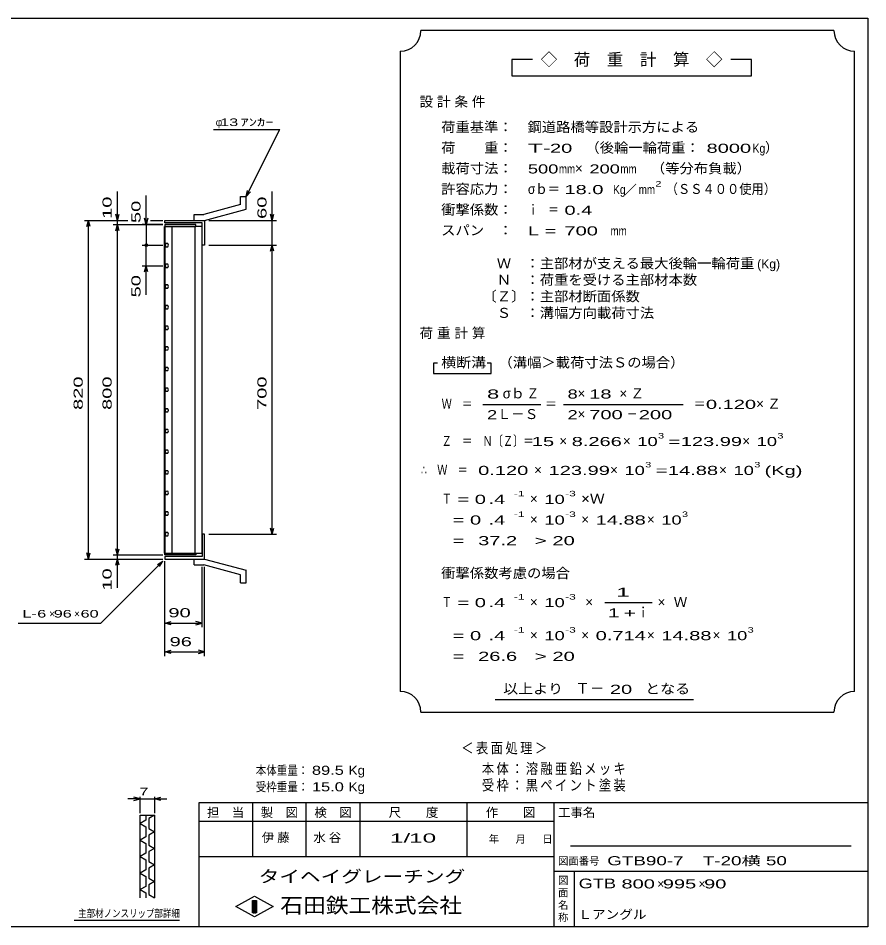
# Model space of a CAD drawing. Units: millimetres, scale not verified. Extents: x -1820 to 1731, y -1282 to 1054.
# Drawn here: x -326 to 1731, y -1146 to 1054 of the extents above; entities that cross this region are included whole.
import ezdxf
from ezdxf.enums import TextEntityAlignment as Align

# ---------------------------------------------------------------- set-up
doc = ezdxf.new("R2010")
doc.units = ezdxf.units.MM
doc.header["$LTSCALE"] = 10
for name, color, linetype, lineweight in [('0_2', 150, 'Continuous', 25), ('16', 3, 'Continuous', 25), ('19', 6, 'Continuous', 25), ('22', 4, 'Continuous', 25), ('24', 2, 'Continuous', 25), ('32', 4, 'Continuous', 25)]:
    doc.layers.add(name, color=color, linetype=linetype, lineweight=lineweight)
doc.styles.add('ベクトル', font='')
doc.styles.get('ベクトル').set_extended_font_data('ベクトル')

msp = doc.modelspace()

# ---------------------------------------------------------------- linework, layer by layer
at = {"layer": '0_2'}
for p, q in [((-1729, 1053.5), (1731, 1053.5)), ((1731, 1053.5), (1731, -1146.5)), ((1731, -846.5), (111, -846.5)), ((111, -846.5), (111, -1146.5)), ((241, -846.5), (241, -976.5)), ((371, -976.5), (371, -846.5)), ((501, -846.5), (501, -976.5)), ((761, -976.5), (761, -846.5)), ((971, -846.5), (971, -1146.5)), ((971, -891.5), (111, -891.5)), ((1691, -951.5), (1011, -951.5)), ((111, -976.5), (971, -976.5)), ((971, -1011.5), (1731, -1011.5)), ((1021, -1146.5), (1021, -1011.5)), ((201, -1097.5), (246, -1072.5)), ((246, -1072.5), (291, -1097.5)), ((246, -1122.5), (201, -1097.5)), ((241, -1082.5), (251, -1082.5)), ((241, -1112.5), (241, -1082.5)), ((241, -1082.5), (243, -1082.5)), ((243, -1082.5), (243, -1112.5)), ((245, -1112.5), (245, -1082.5)), ((245, -1082.5), (247, -1082.5)), ((291, -1097.5), (246, -1122.5)), ((247, -1082.5), (247, -1112.5)), ((249, -1112.5), (249, -1082.5)), ((249, -1082.5), (251, -1082.5)), ((251, -1082.5), (251, -1112.5)), ((251, -1082.5), (251, -1112.5)), ((251, -1112.5), (241, -1112.5)), ((243, -1112.5), (245, -1112.5)), ((247, -1112.5), (249, -1112.5)), ((1731, -1146.5), (-1729, -1146.5))]:
    msp.add_line(p, q, dxfattribs=at)
at = {"layer": '16'}
for p, q in [((104, 554), (29, 554)), ((29, 554), (29, 549.5)), ((104, 549.5), (104, 554)), ((28.3, -241.5), (28.3, 549.5)), ((28.3, 549.5), (29, 549.5)), ((29, 549.5), (104, 549.5)), ((29, 549.5), (29, -241.5)), ((119, 549.5), (29, 549.5)), ((46, 549.5), (46, -241.5)), ((102, -241.5), (102, 549.5)), ((119, -241.5), (119, 549.5)), ((31.22, 507.88), (29, 503.96)), ((35.72, 507.91), (31.22, 507.88)), ((38, 504), (35.72, 507.91)), ((29, 503.96), (31.28, 500.09)), ((31.28, 500.09), (35.78, 500.12)), ((35.78, 500.12), (38, 504.04)), ((31.22, 457.88), (29, 453.96)), ((29, 453.96), (31.28, 450.09)), ((35.72, 457.91), (31.22, 457.88)), ((31.28, 450.09), (35.78, 450.12)), ((38, 454), (35.72, 457.91)), ((35.78, 450.12), (38, 454.04)), ((31.22, 407.88), (29, 403.96)), ((29, 403.96), (31.28, 400.09)), ((35.72, 407.91), (31.22, 407.88)), ((31.28, 400.09), (35.78, 400.12)), ((38, 404), (35.72, 407.91)), ((35.78, 400.12), (38, 404.04)), ((31.22, 357.88), (29, 353.96)), ((29, 353.96), (31.28, 350.09)), ((35.72, 357.91), (31.22, 357.88)), ((38, 354), (35.72, 357.91)), ((35.78, 350.12), (38, 354.04)), ((31.28, 350.09), (35.78, 350.12)), ((31.22, 307.88), (29, 303.96)), ((29, 303.96), (31.28, 300.09)), ((35.72, 307.91), (31.22, 307.88)), ((31.28, 300.09), (35.78, 300.12)), ((38, 304), (35.72, 307.91)), ((35.78, 300.12), (38, 304.04)), ((31.22, 257.88), (29, 253.96)), ((29, 253.96), (31.28, 250.09)), ((35.72, 257.91), (31.22, 257.88)), ((31.28, 250.09), (35.78, 250.12)), ((38, 254), (35.72, 257.91)), ((35.78, 250.12), (38, 254.04)), ((31.22, 207.88), (29, 203.96)), ((29, 203.96), (31.28, 200.09)), ((35.72, 207.91), (31.22, 207.88)), ((31.28, 200.09), (35.78, 200.12)), ((38, 204), (35.72, 207.91)), ((35.78, 200.12), (38, 204.04)), ((31.22, 157.88), (29, 153.96)), ((35.72, 157.91), (31.22, 157.88)), ((38, 154), (35.72, 157.91)), ((35.78, 150.12), (38, 154.04)), ((29, 153.96), (31.28, 150.09)), ((31.28, 150.09), (35.78, 150.12)), ((31.22, 107.88), (29, 103.96)), ((29, 103.96), (31.28, 100.09)), ((35.72, 107.91), (31.22, 107.88)), ((31.28, 100.09), (35.78, 100.12)), ((38, 104), (35.72, 107.91)), ((35.78, 100.12), (38, 104.04)), ((31.22, 57.88), (29, 53.96)), ((29, 53.96), (31.28, 50.09)), ((35.72, 57.91), (31.22, 57.88)), ((31.28, 50.09), (35.78, 50.12)), ((38, 54), (35.72, 57.91)), ((35.78, 50.12), (38, 54.04)), ((31.22, 7.88), (29, 3.96)), ((29, 3.96), (31.28, 0.09)), ((35.72, 7.91), (31.22, 7.88)), ((31.28, 0.09), (35.78, 0.12)), ((38, 4), (35.72, 7.91)), ((35.78, 0.12), (38, 4.04)), ((31.22, -42.12), (29, -46.04)), ((35.72, -42.09), (31.22, -42.12)), ((38, -46), (35.72, -42.09)), ((29, -46.04), (31.28, -49.91)), ((31.28, -49.91), (35.78, -49.88)), ((35.78, -49.88), (38, -45.96)), ((31.22, -92.12), (29, -96.04)), ((29, -96.04), (31.28, -99.91)), ((35.72, -92.09), (31.22, -92.12)), ((31.28, -99.91), (35.78, -99.88)), ((38, -96), (35.72, -92.09)), ((35.78, -99.88), (38, -95.96)), ((31.22, -142.12), (29, -146.04)), ((29, -146.04), (31.28, -149.91)), ((35.72, -142.09), (31.22, -142.12)), ((31.28, -149.91), (35.78, -149.88)), ((38, -146), (35.72, -142.09)), ((35.78, -149.88), (38, -145.96)), ((31.22, -192.12), (29, -196.04)), ((29, -196.04), (31.28, -199.91)), ((35.72, -192.09), (31.22, -192.12)), ((38, -196), (35.72, -192.09)), ((35.78, -199.88), (38, -195.96)), ((31.28, -199.91), (35.78, -199.88)), ((29, -241.5), (28.3, -241.5)), ((29, -241.5), (104, -241.5)), ((29, -246), (29, -241.5)), ((29, -241.5), (119, -241.5)), ((104, -241.5), (104, -246)), ((104, -246), (29, -246))]:
    msp.add_line(p, q, dxfattribs=at)
at = {"layer": '19'}
for p, q in [((212, 622), (226, 622)), ((212, 602), (212, 622)), ((226, 591), (226, 622)), ((212, 602), (123, 578)), ((100, 578), (123, 578)), ((100, 564), (100, 578)), ((125, 564), (226, 591)), ((29, 558), (29, 564)), ((29, 564), (124, 564)), ((119, 558), (29, 558)), ((100, 564), (125, 564)), ((119, 504), (119, 558)), ((124, 564), (125, 563)), ((125, 563), (125, 504)), ((125, 504), (119, 504)), ((125, -196), (119, -196)), ((119, -196), (119, -250)), ((125, -255), (125, -196)), ((29, -250), (29, -256)), ((119, -250), (29, -250)), ((29, -256), (124, -256)), ((100, -256), (125, -256)), ((100, -270), (100, -256)), ((124, -256), (125, -255)), ((125, -256), (226, -283)), ((100, -270), (123, -270)), ((212, -294), (123, -270)), ((226, -314), (226, -283)), ((212, -314), (212, -294)), ((212, -314), (226, -314))]:
    msp.add_line(p, q, dxfattribs=at)
at = {"layer": '22'}
for p, q in [((147, 784), (307, 784)), ((226, 622), (307, 784)), ((-86, 564), (-86, 634)), ((-16, 554), (-16, 624)), ((226, 622), (229, 636.6)), ((226, 622), (236, 633)), ((289, 564), (289, 634)), ((-86, 564), (-90, 579)), ((-86, 564), (-82, 579)), ((289, 564), (285, 579)), ((289, 564), (293, 579)), ((-166, 564), (-61, 564)), ((-160, 549), (-156, 564)), ((-152, 549), (-156, 564)), ((-156, -256), (-156, 564)), ((-96, 564), (-61, 564)), ((-96, 554), (24, 554)), ((-90, 539), (-86, 554)), ((-86, 554), (-86, 564)), ((-82, 539), (-86, 554)), ((-86, -246), (-86, 554)), ((24, 554), (-26, 554)), ((-16, 554), (-20, 569)), ((-12, 569), (-16, 554)), ((-16, 554), (-16, 504)), ((-6, 564), (24, 564)), ((-6, 564), (24, 564)), ((135, 564), (299, 564)), ((289, 504), (289, 564)), ((-26, 504), (24, 504)), ((-16, 454), (-16, 504)), ((135, 504), (299, 504)), ((285, 489), (289, 504)), ((293, 489), (289, 504)), ((289, -196), (289, 504)), ((-26, 454), (24, 454)), ((-20, 439), (-16, 454)), ((-12, 439), (-16, 454)), ((-16, 384), (-16, 454)), ((135, -196), (299, -196)), ((289, -196), (285, -181)), ((289, -196), (293, -181)), ((-156, -256), (-160, -241)), ((-156, -256), (-152, -241)), ((-86, -246), (-90, -231)), ((-86, -246), (-82, -231)), ((-166, -256), (24, -256)), ((-126, -411), (24, -261)), ((-96, -246), (24, -246)), ((-96, -256), (24, -256)), ((-90, -271), (-86, -256)), ((-86, -256), (-86, -246)), ((-82, -271), (-86, -256)), ((-86, -326), (-86, -256)), ((11, -269), (24, -261)), ((16, -274), (24, -261)), ((29, -421), (29, -261)), ((29, -491), (29, -261)), ((119, -421), (119, -275)), ((125, -491), (125, -275)), ((-326, -411), (-126, -411)), ((29, -411), (44, -407)), ((44, -415), (29, -411)), ((29, -411), (119, -411)), ((119, -411), (104, -407)), ((104, -415), (119, -411)), ((29, -481), (44, -477)), ((44, -485), (29, -481)), ((29, -481), (125, -481)), ((125, -481), (110, -477)), ((110, -485), (125, -481))]:
    msp.add_line(p, q, dxfattribs=at)
msp.add_circle((-16, 504), 3, dxfattribs=at)
at = {"layer": '24', "color": 4}
for p, q in [((1649, 1023.5), (649, 1023.5)), ((599, 973.5), (599, -576.5)), ((1699, -576.5), (1699, 973.5)), ((919, 953.5), (869, 953.5)), ((869, 953.5), (869, 913.5)), ((1449, 953.5), (1399, 953.5)), ((1449, 913.5), (1449, 953.5)), ((869, 913.5), (1449, 913.5)), ((689, 218.5), (679, 218.5)), ((679, 218.5), (679, 193.5)), ((819, 218.5), (809, 218.5)), ((819, 193.5), (819, 218.5)), ((679, 193.5), (819, 193.5)), ((799, 118.5), (939, 118.5)), ((994, 118.5), (1284, 118.5)), ((1094, -361.5), (1209, -361.5)), ((829, -596.5), (1309, -596.5)), ((649, -626.5), (1649, -626.5))]:
    msp.add_line(p, q, dxfattribs=at)
for centre, start, end in [((599, 1023.5), 270, 0), ((1699, 1023.5), 180, 270), ((599, -626.5), 0, 90), ((1699, -626.5), 90, 180)]:
    msp.add_arc(centre, 50, start, end, dxfattribs=at)
at = {"layer": '32'}
for p, q in [((-31, -836.5), (-46, -832.5)), ((-31, -871.5), (-31, -831.5)), ((4, -831.5), (4, -871.5)), ((4, -836.5), (19, -832.5)), ((-31, -836.5), (-61, -836.5)), ((-46, -840.5), (-31, -836.5)), ((-31, -836.5), (4, -836.5)), ((19, -840.5), (4, -836.5)), ((4, -836.5), (34, -836.5)), ((-31, -876.5), (4, -876.5)), ((-31, -1076.5), (-31, -876.5)), ((-17, -876.5), (-17, -888.5)), ((4, -876.5), (-10, -884.5)), ((4, -876.5), (4, -1076.5)), ((-17, -888.5), (-31, -896.5)), ((-31, -896.5), (-17, -904.5)), ((-10, -884.5), (-10, -908.5)), ((-17, -904.5), (-17, -928.5)), ((-10, -908.5), (4, -916.5)), ((4, -916.5), (-10, -924.5)), ((-17, -928.5), (-31, -936.5)), ((-31, -936.5), (-17, -944.5)), ((-17, -944.5), (-17, -968.5)), ((-10, -924.5), (-10, -948.5)), ((-10, -948.5), (4, -956.5)), ((4, -956.5), (-10, -964.5)), ((-10, -964.5), (-10, -988.5)), ((-17, -968.5), (-31, -976.5)), ((-31, -976.5), (-17, -984.5)), ((-17, -984.5), (-17, -1008.5)), ((-10, -988.5), (4, -996.5)), ((-17, -1008.5), (-31, -1016.5)), ((4, -996.5), (-10, -1004.5)), ((-10, -1004.5), (-10, -1028.5)), ((-31, -1016.5), (-17, -1024.5)), ((-17, -1024.5), (-17, -1048.5)), ((-10, -1028.5), (4, -1036.5)), ((-17, -1048.5), (-31, -1056.5)), ((4, -1036.5), (-10, -1044.5)), ((-10, -1044.5), (-10, -1068.5)), ((-31, -1056.5), (-17, -1064.5)), ((-17, -1064.5), (-17, -1076.5)), ((-10, -1068.5), (4, -1076.5)), ((64, -1131.5), (-191, -1131.5))]:
    msp.add_line(p, q, dxfattribs=at)

# ---------------------------------------------------------------- texts
at = {"layer": '0_2', "style": 'ベクトル'}
for s, height, p in [('担\u3000当', 21.99, (131, -869.5)), ('製\u3000図', 21.99, (261, -869.5)), ('検\u3000図', 21.99, (391, -869.5)), ('尺\u3000\u3000度', 21.99, (571, -869.5)), ('作\u3000\u3000図', 21.99, (806, -869.5)), ('工事名', 21.99, (981, -869.5)), ('年', 18.33, (813, -934)), ('月', 18.33, (878, -934)), ('日', 18.33, (943, -934)), ('図面番号', 18.33, (981, -987)), ('図', 18.33, (981, -1034)), ('面', 18.33, (981, -1064)), ('名', 18.33, (981, -1094)), ('称', 18.33, (981, -1124))]:
    msp.add_text(s, height=height, dxfattribs=at).set_placement(p, align=Align.MIDDLE_LEFT)
at = {"layer": '0_2', "color": 222, "style": 'ベクトル'}
for s, height, width, p in [('タイヘイグレーチング', 29.33, 1.25, (256, -1024.5)), ('石田鉄工株式会社', 36.66, 1.1, (308.5, -1094.5))]:
    msp.add_text(s, height=height, dxfattribs=dict(at, width=width)).set_placement(p, align=Align.MIDDLE_LEFT)
at = {"layer": '22', "color": 2, "style": 'ベクトル'}
for s, height, p in [('φ', 18.33, (152, 801.5)), ('×', 18.33, (-251, -388.5)), ('×', 18.33, (-191, -388.5)), ('×', 21.99, (1221, -1042.5)), ('×', 21.99, (1321, -1042.5))]:
    msp.add_text(s, height=height, dxfattribs=at).set_placement(p, align=Align.MIDDLE_LEFT)
for s, height, width, p in [(' 13 ', 18.33, 1.6, (152, 801.5)), ('ｱﾝｶｰ', 18.33, 1.6, (212, 801.5)), ('L-', 18.33, 1.6, (-316, -388.5)), (' 6 ', 18.33, 1.6, (-291, -388.5)), (' 96 ', 18.33, 1.6, (-251, -388.5)), (' 60 ', 18.33, 1.6, (-186, -388.5)), (' 90 ', 21.99, 1.65, (24, -386)), (' 96 ', 21.99, 1.65, (27, -456)), ('本体重量：', 21.99, 0.85, (249, -767.5)), (' 89.5', 21.99, 1.35, (374, -767.5)), ('Kg', 21.99, 1.1, (474, -767.5)), ('受枠重量：', 21.99, 0.85, (249, -807.5)), (' 15.0', 21.99, 1.35, (374, -807.5)), ('Kg', 21.99, 1.1, (474, -807.5)), ('1/', 21.99, 2, (574, -931.5)), (' 10 ', 21.99, 2, (604, -931.5)), ('GTB90-7\u3000T-20横 50            ', 21.99, 1.55, (1100, -986.5)), ('GTB', 23.46, 1.4, (1031, -1041.5)), (' 800 ', 21.99, 1.65, (1121, -1042.5)), (' 995 ', 21.99, 1.65, (1221, -1042.5)), (' 90 ', 21.99, 1.65, (1321, -1042.5)), ('Ｌアングル', 21.99, 1.1, (1030, -1116.5))]:
    msp.add_text(s, height=height, dxfattribs=dict(at, width=width)).set_placement(p, align=Align.MIDDLE_LEFT)
at = {"layer": '22', "color": 2, "style": 'ベクトル', "width": 1.65}
for s, p in [(' 10 ', (-111, 554)), (' 60 ', (264, 554)), (' 50 ', (-41, 544)), (' 50 ', (-41, 364)), (' 820 ', (-181, 91.5)), (' 800 ', (-111, 91.5)), (' 700 ', (264, 91.5)), (' 10 ', (-111, -346))]:
    msp.add_text(s, height=21.99, rotation=90, dxfattribs=at).set_placement(p, align=Align.MIDDLE_LEFT)
at = {"layer": '22', "color": 2, "attachment_point": 4, "style": 'ベクトル'}
for s, insert, char_height in [('\\T1.2;\\W0.85;＜表面処理＞', (746.5, -715), 25.66), ('\\T1.19;\\W0.85;本体：溶融亜鉛メッキ', (796.5, -765), 25.66), ('\\T1.19;\\W0.85;受枠：黒ペイント塗装', (796.5, -805), 25.66), ('\\T1.25;伊藤\u3000', (263.5, -931.5), 21.99), ('\\T1.25;水谷\u3000', (388.5, -931.5), 21.99)]:
    msp.add_mtext(s, dxfattribs=dict(at, insert=insert, char_height=char_height))
at = {"layer": '24', "style": 'ベクトル'}
for s, height, p in [('◇\u3000荷\u3000重\u3000計\u3000算\u3000◇', 29.33, (939, 953.5)), ('）', 24.19, (1482, 740)), ('×', 24.19, (1022, 690)), ('／', 21.99, (1141.5, 638.5)), ('(Kg)', 21.99, (1463, 458.5)), ('σｂ', 24.19, (847, 145)), ('×', 24.19, (1028, 145)), ('Ｌ－Ｓ', 24.19, (834, 95)), ('×', 24.19, (1028, 95)), ('×', 24.19, (984, 30)), ('×', 24.19, (1138, 30)), ('×', 24.19, (1427, 30)), ('×', 24.19, (923, -40)), ('×', 24.19, (1107, -40)), ('×', 24.19, (1371, -40)), ('×', 24.19, (913, -110)), ('×', 24.19, (913, -160)), ('×', 24.19, (1037, -160)), ('×', 24.19, (1196, -160)), ('Ｗ', 24.19, (1261, -360)), ('×', 24.19, (913, -360)), ('×', 24.19, (1047, -360)), ('ｉ', 24.19, (1170.5, -385)), ('×', 24.19, (1222, -360)), ('×', 24.19, (913, -440)), ('×', 24.19, (1037, -440)), ('×', 24.19, (1196, -440)), ('×', 24.19, (1355, -440)), ('Ｔ－', 25.66, (1023, -569))]:
    msp.add_text(s, height=height, dxfattribs=at).set_placement(p, align=Align.MIDDLE_LEFT)
for s, height, width, p in [('荷重基準：\u3000', 24.19, 1.05, (698, 790)), ('鋼道路橋等設計示方による', 24.19, 1.05, (907, 790)), ('荷\u3000\u3000重：\u3000', 24.19, 1.05, (698, 740)), ('T-', 21.99, 2, (908, 738.5)), (' 20 ', 21.99, 1.65, (948, 738.5)), ('（後輪一輪荷重：', 24.19, 1.05, (1047, 740)), (' 8000', 21.99, 1.65, (1327, 738.5)), ('Kg', 21.99, 0.85, (1452, 738.5)), ('載荷寸法：\u3000', 24.19, 1.05, (698, 690)), ('\u3000（等分布負載）', 24.19, 1.05, (1171, 690)), ('500', 21.99, 1.5, (908, 688.5)), ('mm', 21.99, 0.8, (983, 688.5)), ('200', 21.99, 1.5, (1057, 688.5)), ('mm', 21.99, 0.8, (1132, 688.5)), ('許容応力：\u3000', 24.19, 1.05, (698, 640)), ('σｂ＝', 24.19, 0.9, (908, 640)), (' 18.0', 21.99, 1.65, (983, 638.5)), ('Kg', 21.99, 0.85, (1114, 638.5)), ('mm', 21.99, 0.8, (1176.5, 638.5)), ('2', 13.2, 1.5, (1216.5, 652.5)), ('（ＳＳ４００使用）', 24.19, 0.9, (1241.5, 640)), ('衝撃係数：\u3000', 24.19, 1.05, (698, 590)), ('ｉ\u3000＝', 24.19, 0.75, (908, 590)), (' 0.4', 21.99, 1.65, (983, 588.5)), ('スパン\u3000：\u3000', 24.19, 1.05, (698, 540)), ('L =', 21.99, 1.65, (908, 538.5)), (' 700 ', 21.99, 1.65, (983, 538.5)), ('mm', 21.99, 0.8, (1108, 538.5)), ('\u3000Ｗ\u3000：主部材が支える最大後輪一輪荷重', 24.19, 1.05, (798, 460)), ('\u3000Ｎ\u3000：荷重を受ける主部材本数', 24.19, 1.05, (798, 420)), ('〔Ｚ〕：主部材断面係数', 24.19, 1.05, (798, 380)), ('\u3000Ｓ\u3000：溝幅方向載荷寸法', 24.19, 1.05, (798, 340)), ('横断溝', 24.19, 1.1, (698, 220)), ('\u3000（溝幅＞載荷寸法Ｓの場合）', 24.19, 1.05, (802, 220)), ('8', 21.99, 1.8, (809, 143.5)), ('Ｚ', 24.19, 0.9, (905, 145)), ('8', 21.99, 1.5, (1004, 143.5)), (' 18 ', 21.99, 1.65, (1043, 143.5)), ('Ｗ\u3000＝', 24.19, 0.75, (699, 120)), ('＝', 24.19, 0.9, (949, 120)), ('＝', 24.19, 0.9, (1309, 120)), ('0.120', 21.99, 1.65, (1339, 118.5)), ('2', 21.99, 1.5, (809, 93.5)), ('2', 21.99, 1.5, (1004, 93.5)), (' 700 ', 21.99, 1.65, (1043, 93.5)), ('－', 24.19, 0.75, (1148, 95)), (' 200 ', 21.99, 1.65, (1163, 93.5)), ('Ｚ\u3000＝\u3000Ｎ〔Ｚ〕＝', 24.19, 0.75, (699, 30)), ('3', 13.2, 1.5, (1223, 42.5)), ('3', 13.2, 1.5, (1512, 42.5)), (' 15 ', 21.99, 1.65, (904, 28.5)), ('8.266', 21.99, 1.65, (1014, 28.5)), ('10', 21.99, 1.5, (1173, 28.5)), ('=', 21.99, 1.7, (1248, 28.5)), ('123.99', 21.99, 1.65, (1278, 28.5)), ('10', 21.99, 1.5, (1462, 28.5)), ('3', 13.2, 1.5, (1192, -27.5)), ('3', 13.2, 1.5, (1456, -27.5)), ('∴\u3000Ｗ\u3000＝', 24.19, 0.75, (649, -40)), (' 0.120', 21.99, 1.65, (774, -41.5)), ('123.99', 21.99, 1.65, (958, -41.5)), ('10', 21.99, 1.5, (1142, -41.5)), ('=', 21.99, 1.7, (1217, -41.5)), ('14.88', 21.99, 1.65, (1247, -41.5)), ('10', 21.99, 1.5, (1406, -41.5)), ('(Kg)', 21.99, 1.65, (1481, -41.5)), ('Ｔ', 24.19, 0.75, (699, -110)), (' = 0', 21.99, 1.65, (724, -111.5)), (' .4 ', 21.99, 1.65, (799, -111.5)), ('-1', 13.2, 1.65, (874, -97.5)), ('10', 21.99, 1.5, (948, -111.5)), ('-3', 13.2, 1.65, (998, -97.5)), ('×Ｗ', 24.19, 1.1, (1037, -110)), ('  = 0', 21.99, 1.65, (699, -161.5)), (' .4 ', 21.99, 1.65, (799, -161.5)), ('-1', 13.2, 1.65, (874, -147.5)), ('10', 21.99, 1.5, (948, -161.5)), ('-3', 13.2, 1.65, (998, -147.5)), ('14.88', 21.99, 1.65, (1072, -161.5)), ('10', 21.99, 1.5, (1231, -161.5)), ('3', 13.2, 1.5, (1281, -147.5)), ('  =', 21.99, 1.65, (699, -211.5)), (' 37.2', 21.99, 1.65, (774, -211.5)), ('>', 21.99, 1.7, (924, -211.5)), (' 20 ', 21.99, 1.65, (954, -211.5)), ('衝撃係数考慮の場合', 24.19, 1.05, (698, -290)), ('Ｔ', 24.19, 0.75, (699, -360)), (' = 0', 21.99, 1.65, (724, -361.5)), (' .4 ', 21.99, 1.65, (799, -361.5)), ('-1', 13.2, 1.65, (874, -347.5)), ('10', 21.99, 1.5, (948, -361.5)), ('-3', 13.2, 1.65, (998, -347.5)), ('  = 0', 21.99, 1.65, (699, -441.5)), (' .4 ', 21.99, 1.65, (799, -441.5)), ('-1', 13.2, 1.65, (874, -427.5)), ('10', 21.99, 1.5, (948, -441.5)), ('-3', 13.2, 1.65, (998, -427.5)), ('0.714', 21.99, 1.65, (1072, -441.5)), ('14.88', 21.99, 1.65, (1231, -441.5)), ('10', 21.99, 1.5, (1390, -441.5)), ('3', 13.2, 1.5, (1440, -427.5)), (' 26.6', 21.99, 1.65, (774, -491.5)), ('>', 21.99, 1.7, (924, -491.5)), (' 20 ', 21.99, 1.65, (954, -491.5)), ('  =', 21.99, 1.65, (699, -491.5)), ('以上より\u3000', 24.19, 1.1, (848, -570)), (' 20 ', 21.99, 1.65, (1093, -571.5)), ('となる', 24.19, 1.1, (1192, -570))]:
    msp.add_text(s, height=height, dxfattribs=dict(at, width=width)).set_placement(p, align=Align.MIDDLE_LEFT)
at = {"layer": '24', "attachment_point": 4, "style": 'ベクトル'}
for s, insert, char_height in [('\\T1.28;設計条件', (645.5, 850), 24.19), ('\\T1.28;荷重計算', (645.5, 290), 24.19), ('\\T1.42;×Ｚ', (1129.5, 145), 24.19), ('\\T1.42;×Ｚ', (1460.5, 120), 24.19), ('\\T1.25;\\W2;\\~1\\~', (1101.5, -336.5), 21.99), ('\\T1.33;\\W1.75;1+', (1101.5, -386.5), 21.99)]:
    msp.add_mtext(s, dxfattribs=dict(at, insert=insert, char_height=char_height))
at = {"layer": '32', "color": 2, "style": 'ベクトル'}
for s, width, p in [(' 7 ', 1.6, (-43.5, -819)), ('主部材ノンスリップ部詳細', 0.8, (-181, -1114))]:
    msp.add_text(s, height=18.33, dxfattribs=dict(at, width=width)).set_placement(p, align=Align.MIDDLE_LEFT)

doc.saveas('drawing.dxf')
